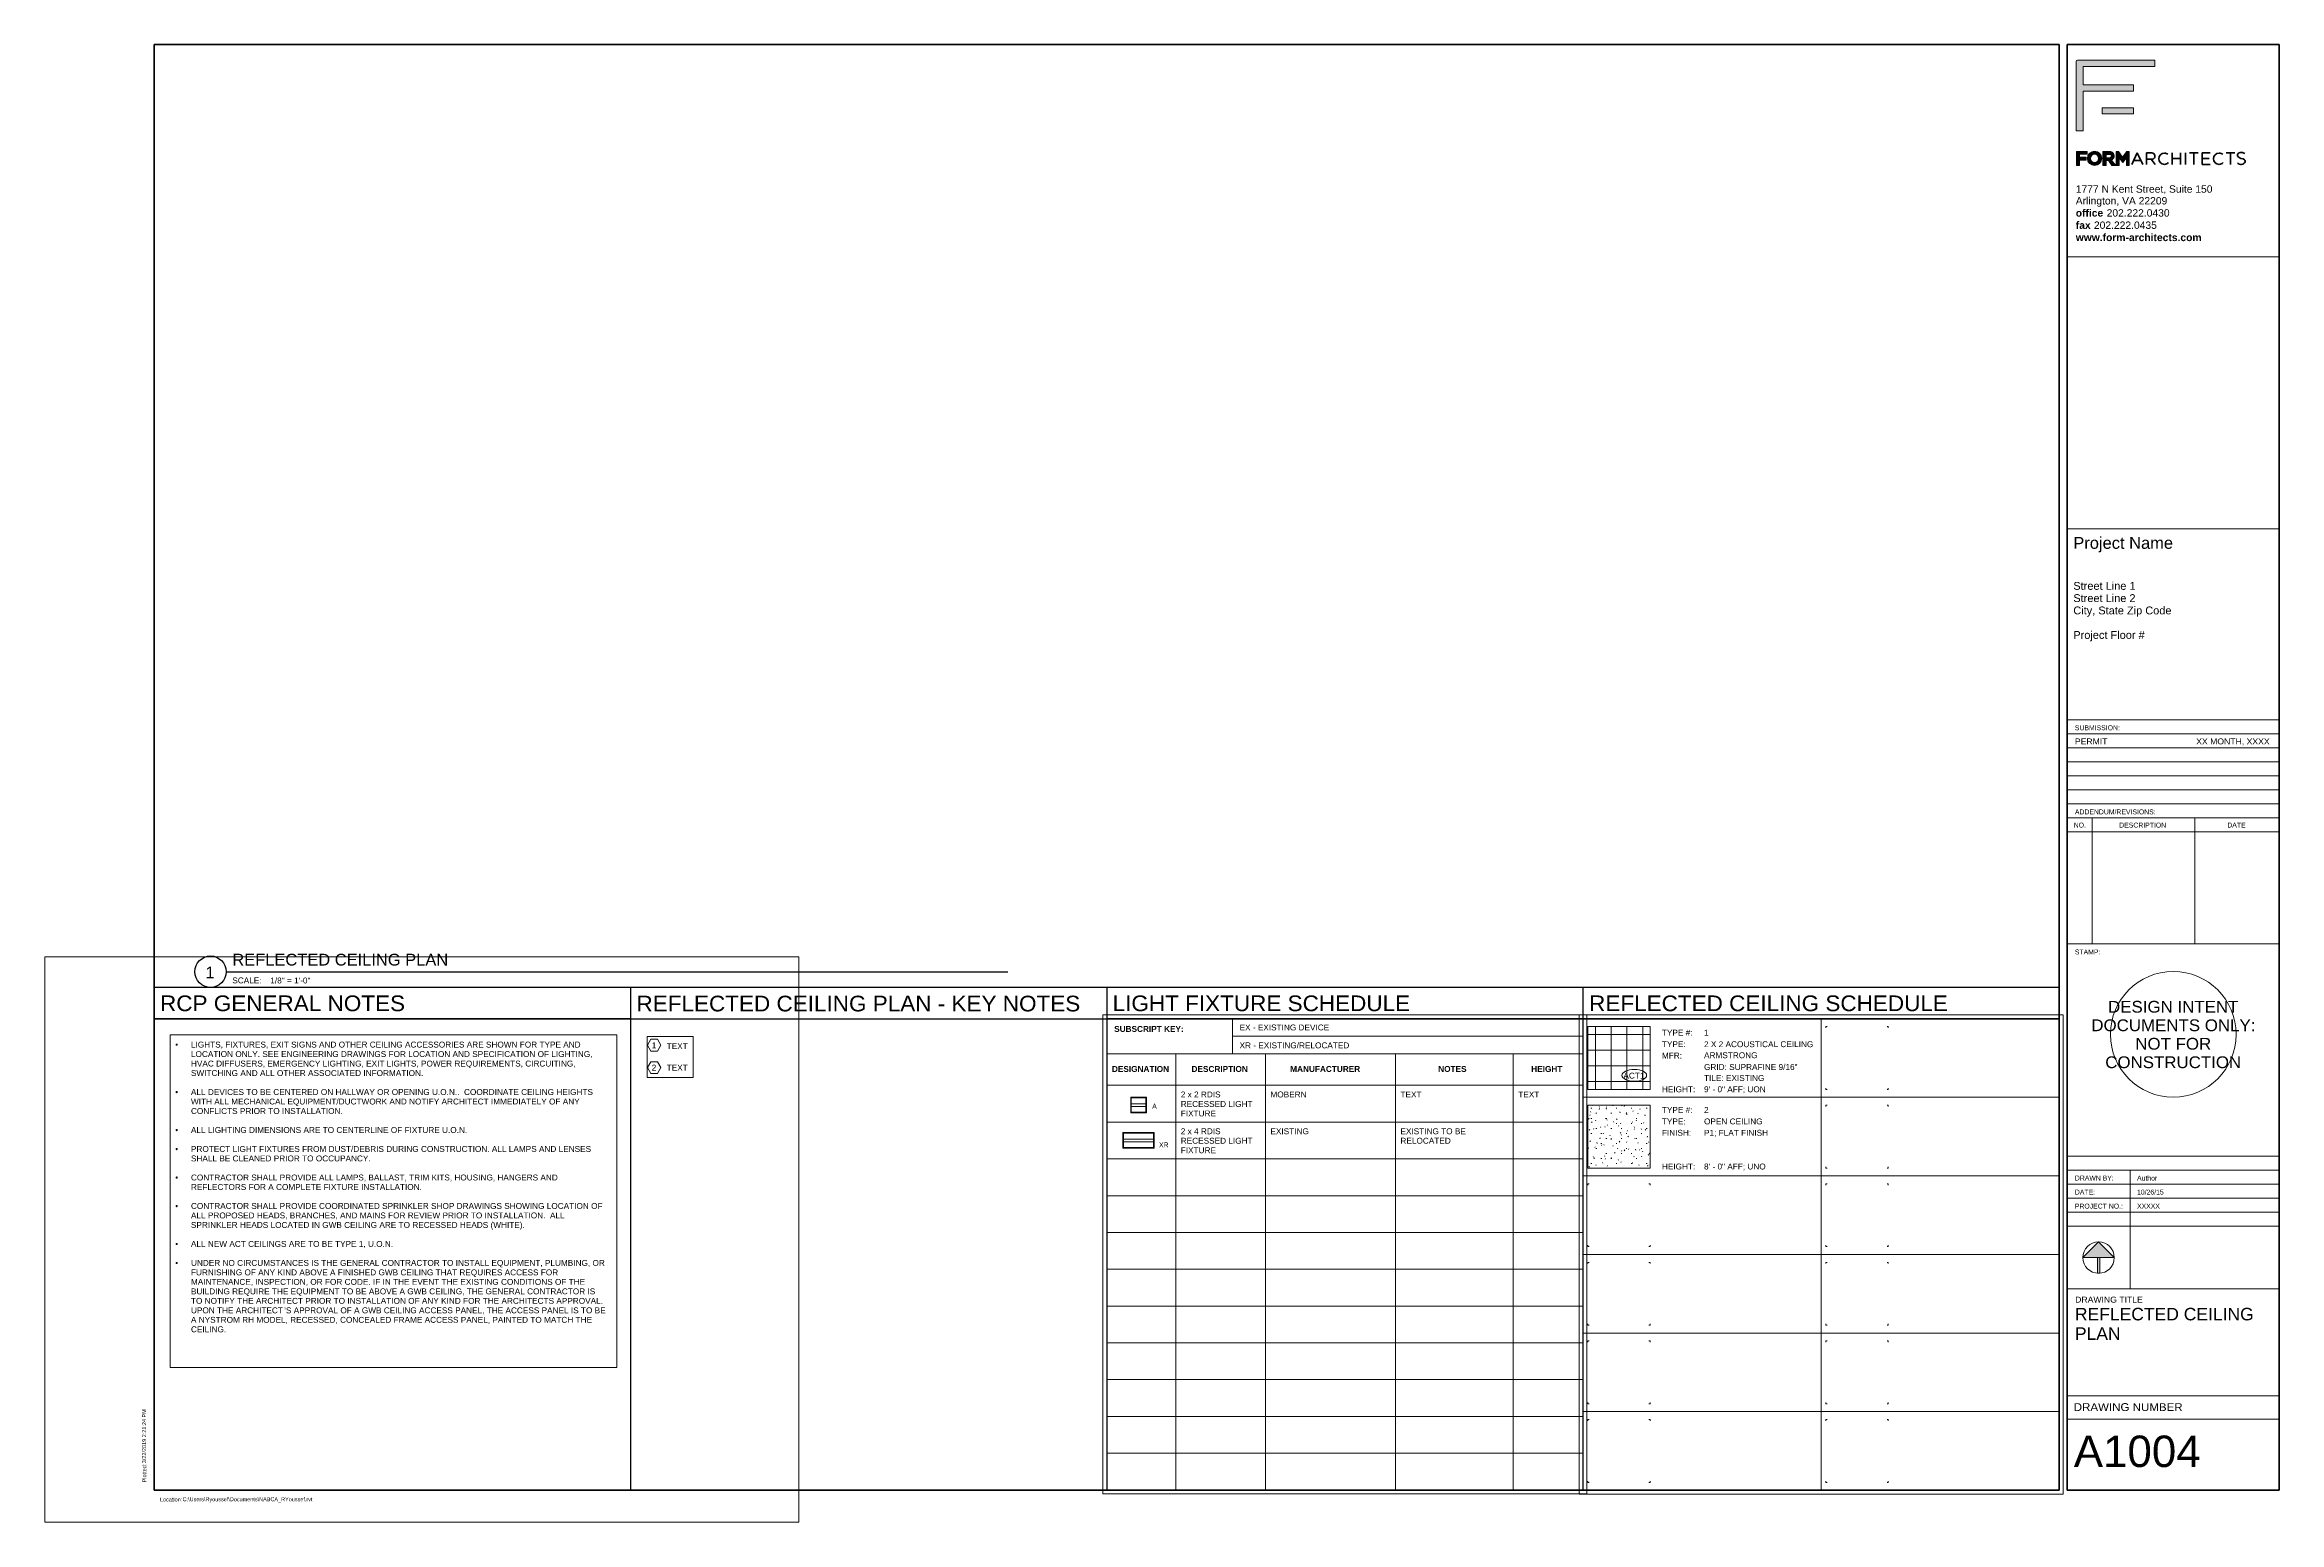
# Paper-space layout 'Layout1' of a CAD drawing. Header units: inches. Extents: x 0 to 35.6, y 0 to 23.5.
# The model-space entities are those that its viewports show. They can reach past a viewport. Long polylines and large blocks are cut down to what shows.
import ezdxf

# ---------------------------------------------------------------- set-up
doc = ezdxf.new("R2010")
doc.units = ezdxf.units.IN
doc.header["$MEASUREMENT"] = 0
for name, color, linetype, lineweight in [('A-ANNO-NOTE', 131, 'Continuous', 9), ('A-DETL-GENF', 92, 'Continuous', 9), ('A-DETL-MEDM', 33, 'Continuous', 20), ('A-DETL-THIN', 151, 'Continuous', 9), ('E-LITE-EQPM', 33, 'Continuous', 9), ('G-ANNO-TEXT', 231, 'Continuous', 9), ('G-ANNO-TTLB', 6, 'Continuous', 9), ('G-ANNO-TTLB-MEDM', 33, 'Continuous', 20), ('G-ANNO-TTLB-THIN', 151, 'Continuous', 9), ('G-ANNO-TTLB-WIDE', 214, 'Continuous', 50)]:
    doc.layers.add(name, color=color, linetype=linetype, lineweight=lineweight)
doc.layers.add('G-ANNO-NPLT', color=191, linetype='Continuous', plot=False)
doc.styles.add('Arial_1', font='arial.ttf', dxfattribs={"height": 0.09375})
doc.styles.add('Arial_10', font='arial.ttf', dxfattribs={"height": 0.5})
doc.styles.add('Arial_11', font='arial.ttf', dxfattribs={"height": 0.199219})
doc.styles.add('Arial_12', font='arial.ttf', dxfattribs={"height": 0.1875})
doc.styles.add('Arial_13', font='arial.ttf', dxfattribs={"height": 0.125})
doc.styles.add('Arial_14', font='arial.ttf', dxfattribs={"width": 1.025, "height": 0.25})
doc.styles.add('Arial_2', font='arial.ttf', dxfattribs={"height": 9})
doc.styles.add('Arial_3', font='arial.ttf', dxfattribs={"height": 7.5})
doc.styles.add('Arial_4', font='arial.ttf', dxfattribs={"height": 0.078125})
doc.styles.add('Arial_5', font='arial.ttf', dxfattribs={"width": 1.05, "height": 0.09375})
doc.styles.add('Arial_6', font='arial.ttf', dxfattribs={"width": 1.025, "height": 0.1875})
doc.styles.add('Arial_7', font='arial.ttf', dxfattribs={"width": 1.05, "height": 0.125})
doc.styles.add('Arial_8', font='arial.ttf', dxfattribs={"height": 0.0625})
doc.styles.add('Arial_9', font='arial.ttf', dxfattribs={"height": 0.117188})
doc.styles.add('Arial_B', font='arialbd.ttf', dxfattribs={"height": 9})
doc.styles.add('Arial_B_1', font='arialbd.ttf', dxfattribs={"height": 0.117188})

# ---------------------------------------------------------------- blocks, each defined once
blk = doc.blocks.new('FORM D 24 x 36 - Typical Sheet-2263332-REFLECTED CEILING PLAN')
at = {"layer": 'A-ANNO-NOTE'}
h = blk.add_hatch(color=256, dxfattribs=at)
h.paths.add_polyline_path([(33.235, 22.412), (32.735, 22.412), (32.735, 22.511), (33.235, 22.511)], flags=0)
edge = h.paths.add_edge_path(flags=0)
edge.add_line((33.57, 23.268), (33.57, 23.167))
edge.add_line((33.57, 23.167), (32.43, 23.167))
edge.add_line((32.43, 23.167), (32.43, 22.874))
edge.add_line((32.43, 22.874), (33.235, 22.874))
edge.add_line((33.235, 22.874), (33.235, 22.775))
edge.add_line((33.235, 22.775), (32.43, 22.775))
edge.add_line((32.43, 22.775), (32.43, 22.14))
edge.add_line((32.43, 22.14), (32.32, 22.14))
edge.add_line((32.32, 22.14), (32.32, 23.244))
edge.add_arc((32.344, 23.244), 0.0239, 90, 180, ccw=False)
edge.add_line((32.344, 23.268), (33.57, 23.268))
for points in [[(32.375, 21.678), (32.375, 21.592), (32.327, 21.592), (32.327, 21.814), (32.494, 21.814), (32.494, 21.771), (32.375, 21.771), (32.375, 21.721), (32.481, 21.721), (32.481, 21.678)], [(33.06, 21.721), (33.127, 21.813), (33.166, 21.813), (33.166, 21.592), (33.121, 21.592), (33.121, 21.714), (33.061, 21.641), (33.002, 21.714), (33.002, 21.592), (32.957, 21.592), (32.957, 21.813), (32.995, 21.813)]]:
    blk.add_hatch(color=256, dxfattribs=at).paths.add_polyline_path(points, flags=0)
h = blk.add_hatch(color=256, dxfattribs=at)
edge = h.paths.add_edge_path(flags=0)
edge.add_arc((32.613, 21.704), 0.0705, 180, 360)
edge.add_arc((32.613, 21.704), 0.0705, 0, 180)
edge = h.paths.add_edge_path(flags=0)
edge.add_arc((32.613, 21.704), 0.114, 0, 180)
edge.add_arc((32.613, 21.704), 0.114, 180, 360)
h = blk.add_hatch(color=256, dxfattribs=at)
edge = h.paths.add_edge_path(flags=0)
edge.add_arc((32.854, 21.74), 0.0259, 270, 450)
edge.add_line((32.854, 21.766), (32.795, 21.766))
edge.add_line((32.795, 21.766), (32.795, 21.714))
edge.add_line((32.795, 21.714), (32.854, 21.714))
edge = h.paths.add_edge_path(flags=0)
edge.add_arc((32.852, 21.742), 0.0742, -63.8252, 74.0243, ccw=False)
edge.add_line((32.884, 21.675), (32.951, 21.592))
edge.add_line((32.951, 21.592), (32.889, 21.592))
edge.add_line((32.889, 21.592), (32.835, 21.67))
edge.add_line((32.835, 21.67), (32.795, 21.67))
edge.add_line((32.795, 21.67), (32.795, 21.592))
edge.add_line((32.795, 21.592), (32.746, 21.592))
edge.add_line((32.746, 21.592), (32.746, 21.813))
edge.add_line((32.746, 21.813), (32.872, 21.813))
at = {"layer": 'G-ANNO-TTLB'}
h = blk.add_hatch(color=256, dxfattribs=at)
edge = h.paths.add_edge_path(flags=0)
edge.add_line((32.677, 4.463), (32.927, 4.213))
edge.add_line((32.927, 4.213), (32.697, 4.213))
edge.add_line((32.697, 4.213), (32.697, 3.964))
edge.add_arc((32.677, 4.213), 0.25, 265.5358, 274.4642, ccw=False)
edge.add_line((32.658, 3.964), (32.658, 4.213))
edge.add_line((32.658, 4.213), (32.427, 4.213))
edge.add_line((32.427, 4.213), (32.677, 4.463))
at = {"layer": 'A-ANNO-NOTE', "lineweight": 20}
for p, q in [((32.427, 4.213), (32.677, 4.463)), ((32.677, 4.463), (32.427, 4.213)), ((32.927, 4.213), (32.677, 4.463)), ((32.927, 4.213), (32.677, 4.463)), ((32.927, 4.213), (32.427, 4.213)), ((32.427, 4.213), (32.658, 4.213)), ((32.658, 4.213), (32.658, 3.964)), ((32.658, 4.213), (32.658, 3.964)), ((32.697, 4.213), (32.697, 3.964)), ((32.697, 3.964), (32.697, 4.213)), ((32.697, 4.213), (32.927, 4.213))]:
    blk.add_line(p, q, dxfattribs=at)
blk.add_circle((32.677, 4.213), 0.25, dxfattribs=at)
blk.add_arc((32.677, 4.213), 0.25, 265.5358, 274.4642, dxfattribs=at)
blk.add_arc((32.677, 4.213), 0.25, 265.5358, 274.4642, dxfattribs=at)
at = {"layer": 'G-ANNO-TTLB'}
for p, q in [((32.32, 23.244), (32.32, 22.14)), ((33.57, 23.268), (32.344, 23.268)), ((32.43, 22.874), (32.43, 23.167)), ((32.43, 23.167), (33.57, 23.167)), ((33.57, 23.167), (33.57, 23.268)), ((33.235, 22.874), (32.43, 22.874)), ((32.43, 22.14), (32.43, 22.775)), ((32.43, 22.775), (33.235, 22.775)), ((33.235, 22.775), (33.235, 22.874)), ((33.235, 22.511), (32.735, 22.511)), ((32.735, 22.511), (32.735, 22.412)), ((32.735, 22.412), (33.235, 22.412)), ((33.235, 22.412), (33.235, 22.511)), ((32.32, 22.14), (32.43, 22.14)), ((32.494, 21.814), (32.327, 21.814)), ((32.327, 21.814), (32.327, 21.592)), ((32.375, 21.721), (32.375, 21.771)), ((32.375, 21.771), (32.494, 21.771)), ((32.481, 21.721), (32.375, 21.721)), ((32.481, 21.678), (32.481, 21.721)), ((32.494, 21.771), (32.494, 21.814)), ((32.872, 21.813), (32.746, 21.813)), ((32.746, 21.813), (32.746, 21.592)), ((32.795, 21.714), (32.795, 21.766)), ((32.795, 21.766), (32.854, 21.766)), ((32.854, 21.714), (32.795, 21.714)), ((32.995, 21.813), (32.957, 21.813)), ((32.957, 21.813), (32.957, 21.592)), ((33.06, 21.721), (32.995, 21.813)), ((33.002, 21.592), (33.002, 21.714)), ((33.002, 21.714), (33.061, 21.641)), ((33.127, 21.813), (33.06, 21.721)), ((33.061, 21.641), (33.121, 21.714)), ((33.121, 21.714), (33.121, 21.592)), ((33.166, 21.813), (33.127, 21.813)), ((33.166, 21.592), (33.166, 21.813)), ((32.327, 21.592), (32.375, 21.592)), ((32.375, 21.678), (32.481, 21.678)), ((32.375, 21.592), (32.375, 21.678)), ((32.746, 21.592), (32.795, 21.592)), ((32.795, 21.592), (32.795, 21.67)), ((32.795, 21.67), (32.835, 21.67)), ((32.835, 21.67), (32.889, 21.592)), ((32.951, 21.592), (32.884, 21.675)), ((32.889, 21.592), (32.951, 21.592)), ((32.957, 21.592), (33.002, 21.592)), ((33.121, 21.592), (33.166, 21.592))]:
    blk.add_line(p, q, dxfattribs=at)
at = {"layer": 'G-ANNO-TTLB', "lineweight": 70}
for p, q in [((33.289, 21.79), (33.204, 21.608)), ((33.289, 21.79), (33.38, 21.609)), ((33.44, 21.79), (33.524, 21.79)), ((33.44, 21.609), (33.44, 21.79)), ((33.44, 21.69), (33.516, 21.69)), ((33.516, 21.69), (33.575, 21.609)), ((33.849, 21.79), (33.849, 21.609)), ((33.849, 21.705), (33.982, 21.705)), ((33.982, 21.79), (33.982, 21.609)), ((34.061, 21.79), (34.061, 21.609)), ((34.263, 21.79), (34.124, 21.79)), ((34.193, 21.79), (34.193, 21.609)), ((34.326, 21.79), (34.45, 21.79)), ((34.326, 21.79), (34.326, 21.609)), ((34.326, 21.705), (34.438, 21.705)), ((34.845, 21.79), (34.706, 21.79)), ((34.775, 21.79), (34.775, 21.609)), ((33.35, 21.668), (33.232, 21.668)), ((34.326, 21.609), (34.45, 21.609))]:
    blk.add_line(p, q, dxfattribs=at)
at = {"layer": 'G-ANNO-TTLB', "lineweight": 30}
for p, q in [((1.74, 8.514), (32.052, 8.514)), ((9.318, 8.514), (9.318, 0.514)), ((16.896, 8.514), (16.896, 0.514)), ((24.474, 8.514), (24.474, 0.514)), ((1.74, 8.014), (32.052, 8.014)), ((24.474, 0.514), (32.052, 0.514))]:
    blk.add_line(p, q, dxfattribs=at)
at = {"layer": 'G-ANNO-TTLB'}
for centre, radius, start, end in [((32.344, 23.244), 0.0239, 90, 180), ((32.613, 21.704), 0.114, 0, 180), ((32.613, 21.704), 0.114, 180, 0), ((32.613, 21.704), 0.0705, 0, 180), ((32.613, 21.704), 0.0705, 180, 0), ((32.854, 21.74), 0.0259, 270, 90), ((32.852, 21.742), 0.0742, 296.1748, 74.0243)]:
    blk.add_arc(centre, radius, start, end, dxfattribs=at)
at = {"layer": 'G-ANNO-TTLB', "lineweight": 70}
for centre, radius, start, end in [((33.524, 21.74), 0.0501, 261.4304, 90), ((33.724, 21.699), 0.0905, 90, 270), ((33.724, 21.699), 0.0905, 51.4628, 90), ((34.596, 21.699), 0.0905, 90, 270), ((34.596, 21.699), 0.0905, 51.4628, 90), ((34.948, 21.703), 0.0959, 55.5053, 88.7721), ((33.724, 21.691), 0.0819, 270, 318), ((34.596, 21.691), 0.0819, 270, 318), ((34.952, 21.703), 0.0959, 226.4492, 268.7721)]:
    blk.add_arc(centre, radius, start, end, dxfattribs=at)
for points in [[(34.95, 21.799), (34.897, 21.805), (34.844, 21.738), (34.942, 21.705)], [(34.95, 21.607), (35.007, 21.61), (35.05, 21.69), (34.942, 21.705)]]:
    blk.add_open_spline(points, degree=3, dxfattribs=at)
at = {"layer": 'G-ANNO-TTLB-MEDM'}
for p, q in [((32.177, 20.139), (35.552, 20.139)), ((32.177, 15.81), (35.552, 15.81)), ((32.177, 12.769), (35.552, 12.769)), ((32.177, 12.547), (35.552, 12.547)), ((32.177, 12.324), (35.552, 12.324)), ((32.177, 12.101), (35.552, 12.101)), ((32.177, 11.878), (35.552, 11.878)), ((32.177, 11.655), (35.552, 11.655)), ((32.177, 11.432), (35.552, 11.432)), ((32.177, 11.209), (35.552, 11.209)), ((32.177, 10.986), (35.552, 10.986)), ((35.552, 9.203), (32.177, 9.203)), ((35.552, 2.014), (32.177, 2.014)), ((35.552, 1.639), (32.177, 1.639))]:
    blk.add_line(p, q, dxfattribs=at)
at = {"layer": 'G-ANNO-TTLB-THIN'}
for p, q in [((32.576, 9.203), (32.576, 11.209)), ((34.206, 9.203), (34.206, 11.209)), ((32.177, 5.828), (35.552, 5.828)), ((32.177, 5.605), (35.552, 5.605)), ((32.177, 5.382), (35.552, 5.382)), ((33.177, 5.605), (33.177, 3.713)), ((32.177, 5.159), (35.552, 5.159)), ((32.177, 4.936), (35.552, 4.936)), ((32.177, 4.713), (35.552, 4.713)), ((32.177, 3.713), (35.552, 3.713))]:
    blk.add_line(p, q, dxfattribs=at)
blk.add_circle((33.865, 7.765), 1, dxfattribs=at)
at = {"layer": 'G-ANNO-TTLB-WIDE'}
for p, q in [((32.052, 23.514), (1.74, 23.514)), ((1.74, 23.514), (1.74, 0.514)), ((32.052, 0.514), (32.052, 23.514)), ((32.177, 23.514), (32.177, 0.514)), ((32.177, 23.514), (35.552, 23.514)), ((35.552, 23.514), (35.552, 0.514)), ((1.74, 0.514), (32.052, 0.514)), ((32.177, 0.514), (35.552, 0.514))]:
    blk.add_line(p, q, dxfattribs=at)
blk.add_circle((32.613, 21.704), 0.0705, dxfattribs=at)
at = {"layer": 'G-ANNO-TTLB', "attachment_point": 1}
for s, insert, char_height, width, style in [('Arlington, VA 22209', (32.314, 21.088), 0.11719, 1.81169, 'Arial_9'), ('1777 N Kent Street, Suite 150', (32.314, 21.275), 0.11719, 2.70806, 'Arial_9'), ('fax ', (32.314, 20.7), 0.1172, 0.35034, 'Arial_B_1'), ('office', (32.314, 20.895), 0.1172, 0.53972, 'Arial_B_1'), ('202.222.0435', (32.603, 20.7), 0.11719, 1.24988, 'Arial_9'), (' 202.222.0430', (32.76, 20.895), 0.11719, 1.30669, 'Arial_9'), ('www.form-architects.com', (32.314, 20.505), 0.11719, 2.48712, 'Arial_B_1'), ('SUBMISSION:', (32.3, 12.682), 0.07812, 0.89006, 'Arial_4'), ('NO.', (32.282, 11.134), 0.0781, 0.23988, 'Arial_4'), ('ADDENDUM/REVISIONS:', (32.3, 11.344), 0.07812, 1.60022, 'Arial_4'), ('DESCRIPTION', (33.006, 11.134), 0.07812, 0.92794, 'Arial_4'), ('DATE', (34.725, 11.134), 0.0781, 0.36297, 'Arial_4'), ('STAMP:', (32.3, 9.115), 0.0781, 0.505, 'Arial_4'), ('DESIGN INTENT', (32.828, 8.298), 0.1875, 2.52342, 'Arial_6'), ('DOCUMENTS ONLY:', (32.562, 8.003), 0.1875, 3.17045, 'Arial_6'), ('NOT FOR', (33.261, 7.709), 0.1875, 1.47523, 'Arial_6'), ('CONSTRUCTION', (32.783, 7.415), 0.1875, 2.63665, 'Arial_6'), ('DRAWN BY:', (32.3, 5.517), 0.0781, 0.77328, 'Arial_4'), ('DATE:', (32.3, 5.294), 0.0781, 0.40084, 'Arial_4'), ('PROJECT NO.:', (32.3, 5.071), 0.07812, 0.95003, 'Arial_4'), ('DRAWING TITLE', (32.304, 3.59), 0.09375, 1.32231, 'Arial_5'), ('DRAWING NUMBER', (32.282, 1.896), 0.125, 2.10112, 'Arial_7'), ('Location:', (1.834, 0.394), 0.0625, 0.43241, 'Arial_8')]:
    blk.add_mtext(s, dxfattribs=dict(at, insert=insert, char_height=char_height, width=width, style=style))
at = {"layer": 'G-ANNO-TTLB', "insert": (1.554, 0.636), "char_height": 0.0625, "width": 0.36297, "attachment_point": 1, "rotation": 90, "style": 'Arial_8'}
blk.add_mtext('Plotted:', dxfattribs=at)
blk = doc.blocks.new('Viewport - Default-43798-REFLECTED CEILING PLAN')
at = {"layer": 'G-ANNO-TTLB', "lineweight": 30}
blk.add_circle((-0.25, 0), 0.25, dxfattribs=at)
at = {"layer": 'G-ANNO-TTLB', "insert": (0.097, -0.092), "char_height": 0.0937, "width": 0.57128, "attachment_point": 1, "style": 'Arial_1'}
blk.add_mtext('SCALE:', dxfattribs=at)
blk = doc.blocks.new('Family - ___-1055193-_A1004 - Light Fixture Schedule')
at = {"layer": 'E-LITE-EQPM', "lineweight": 20}
for p, q in [((-29.128, 139.712), (-5.128, 139.712)), ((-29.128, 115.712), (-29.128, 139.712)), ((-29.128, 115.712), (-29.128, 139.712)), ((-29.128, 139.712), (-5.128, 139.712)), ((-5.128, 139.712), (-5.128, 115.712)), ((-5.128, 139.712), (-5.128, 115.712)), ((-28.128, 116.712), (-28.128, 138.712)), ((-28.128, 138.712), (-6.128, 138.712)), ((-6.128, 138.712), (-6.128, 116.712)), ((-6.128, 129.629), (-28.128, 129.629)), ((-6.128, 125.796), (-28.128, 125.796)), ((-6.128, 116.712), (-28.128, 116.712)), ((-5.128, 115.712), (-29.128, 115.712)), ((-5.128, 115.712), (-29.128, 115.712))]:
    blk.add_line(p, q, dxfattribs=at)
blk = doc.blocks.new('Family - ___-2514444-_A1004 - Light Fixture Schedule')
at = {"layer": 'E-LITE-EQPM', "lineweight": 20}
for p, q in [((-41.168, 85.692), (6.832, 85.692)), ((-41.168, 61.692), (-41.168, 85.692)), ((-41.168, 61.692), (-41.168, 85.692)), ((-41.168, 85.692), (6.832, 85.692)), ((6.832, 85.692), (6.832, 61.692)), ((6.832, 85.692), (6.832, 61.692)), ((-40.168, 62.692), (-40.168, 84.692)), ((-40.168, 84.692), (5.832, 84.692)), ((5.832, 84.692), (5.832, 62.692)), ((5.832, 75.609), (-40.168, 75.609)), ((5.832, 71.775), (-40.168, 71.775)), ((5.832, 62.692), (-40.168, 62.692)), ((6.832, 61.692), (-41.168, 61.692)), ((6.832, 61.692), (-41.168, 61.692))]:
    blk.add_line(p, q, dxfattribs=at)
blk = doc.blocks.new('FORM Keynote Tag - Default w_arrow-62346-_A1004 - Reflected Ceiling Plan Keynotes')
at = {"layer": 'A-ANNO-NOTE', "lineweight": 20}
for p, q in [((41.31, 110.446), (41.256, 110.352)), ((41.256, 110.352), (41.31, 110.258)), ((41.31, 110.446), (41.415, 110.446)), ((41.31, 110.258), (41.415, 110.258)), ((41.47, 110.352), (41.415, 110.446)), ((41.415, 110.258), (41.47, 110.352))]:
    blk.add_line(p, q, dxfattribs=at)
blk = doc.blocks.new('FORM Finish Tag - Default w_arrow-62639-_A1004 - Reflected Ceiling Schedule')
at = {"layer": 'A-ANNO-NOTE', "lineweight": 20}
blk.add_ellipse((12.637, 173.218), major_axis=(-18.816, 0), ratio=0.478314, dxfattribs=at)

msp = doc.modelspace()

# ---------------------------------------------------------------- hatches: boundary and pattern name
at = {"layer": 'A-DETL-GENF'}
h = msp.add_hatch(dxfattribs=at)
h.set_pattern_fill('FP_55', color=250, style=0, pattern_type=2)
h.set_pattern_definition([(0, (5421.5, 43.682), (0, 24), []), (90, (5421.5, 43.682), (-24, 1e-15), [])])
h.paths.add_polyline_path([(5528.941, 151.682), (5528.941, 247.682), (5433.731, 247.682), (5433.731, 151.682)], flags=0)
h = msp.add_hatch(dxfattribs=at)
h.set_pattern_fill('FP_49', color=250, style=0, pattern_type=2)
h.set_pattern_definition([(0, (5492.0844, 0), (30.72, 7.68), [1.267, -21.773, 1.267, -21.773, -122.88]), (0, (5492.0844, 0), (30.72, 7.68), [-46.08, 1.267, -44.813, 1.267, -21.773, -53.76]), (0, (5492.0844, 0), (30.72, 7.68), [-115.2, 1.267, -14.093, 1.267, -37.133]), (120, (5503.6044, 3.84), (-22.01108, 22.7643), [1.267, -21.773, 1.267, -21.773, -122.88]), (120, (5503.6044, 3.84), (-22.01108, 22.7643), [-46.08, 1.267, -44.813, 1.267, -21.773, -53.76]), (120, (5503.6044, 3.84), (-22.01108, 22.7643), [-115.2, 1.267, -14.093, 1.267, -37.133]), (240, (5507.4444, 19.2), (-8.70892, -30.4443), [1.267, -21.773, 1.267, -21.773, -122.88]), (240, (5507.4444, 19.2), (-8.70892, -30.4443), [-46.08, 1.267, -44.813, 1.267, -21.773, -53.76]), (240, (5507.4444, 19.2), (-8.70892, -30.4443), [-115.2, 1.267, -14.093, 1.267, -37.133])])
h.paths.add_polyline_path([(5528.941, 31.637), (5528.941, 127.637), (5433.731, 127.637), (5433.731, 31.637)], flags=0)

# ---------------------------------------------------------------- linework, layer by layer
at = {"layer": 'A-DETL-MEDM'}
for p, q in [((5426.316, 259.704), (6153.836, 259.704)), ((5528.941, 247.682), (5433.731, 247.682)), ((5433.731, 247.682), (5433.731, 151.682)), ((5528.941, 151.682), (5528.941, 247.682)), ((4612.843, 205.972), (5340.364, 205.972)), ((4718.343, 205.972), (4718.343, -460.028)), ((4855.264, 205.972), (4855.264, -460.278)), ((5053.859, 205.972), (5053.859, -460.278)), ((5233.859, 205.972), (5233.859, -460.278)), ((4612.843, 157.972), (5340.364, 157.972)), ((5433.731, 151.682), (5528.941, 151.682)), ((5528.941, 127.637), (5433.731, 127.637)), ((5433.731, 127.637), (5433.731, 31.637)), ((5528.941, 31.637), (5528.941, 127.637)), ((5433.731, 31.637), (5528.941, 31.637))]:
    msp.add_line(p, q, dxfattribs=at)
at = {"layer": 'A-DETL-THIN'}
for p, q in [((4612.864, 259.704), (5340.364, 259.704)), ((4612.864, -460.296), (4612.864, 259.704)), ((4804.859, 205.972), (4804.859, 259.704)), ((5340.364, 259.704), (5340.364, -460.296)), ((5426.316, 259.704), (6153.816, 259.704)), ((5426.316, 259.704), (6153.836, 259.704)), ((5426.316, -406.564), (5426.316, 259.704)), ((5426.336, 259.704), (6153.836, 259.704)), ((5426.336, -460.564), (5426.336, 259.704)), ((5790.076, 259.704), (5790.076, -460.564)), ((6153.816, 259.704), (6153.816, -406.564)), ((6153.836, 259.704), (6153.836, -460.564)), ((5433.731, 247.682), (5435.731, 247.682)), ((5433.731, 247.682), (5433.731, 245.682)), ((5528.941, 247.682), (5526.941, 247.682)), ((5528.941, 247.682), (5528.941, 245.682)), ((5797.471, 247.682), (5799.471, 247.682)), ((5797.471, 247.682), (5797.471, 245.682)), ((5892.681, 247.682), (5890.681, 247.682)), ((5892.681, 247.682), (5892.681, 245.682)), ((4804.859, 232.838), (5340.364, 232.838)), ((5433.731, 151.682), (5433.731, 153.682)), ((5528.941, 151.682), (5528.941, 153.682)), ((5797.471, 151.682), (5797.471, 153.682)), ((5892.681, 151.682), (5892.681, 153.682)), ((5433.731, 151.682), (5435.731, 151.682)), ((5528.941, 151.682), (5526.941, 151.682)), ((5797.471, 151.682), (5799.471, 151.682)), ((5892.681, 151.682), (5890.681, 151.682)), ((5426.316, 139.659), (6153.836, 139.659)), ((5433.731, 127.637), (5435.731, 127.637)), ((5433.731, 127.637), (5433.731, 125.637)), ((5528.941, 127.637), (5526.941, 127.637)), ((5528.941, 127.637), (5528.941, 125.637)), ((5797.471, 127.637), (5799.471, 127.637)), ((5797.471, 127.637), (5797.471, 125.637)), ((5892.681, 127.637), (5890.681, 127.637)), ((5892.681, 127.637), (5892.681, 125.637)), ((4612.843, 101.766), (5340.364, 101.766)), ((4612.843, 45.56), (5340.364, 45.56)), ((5433.731, 31.637), (5433.731, 33.637)), ((5528.941, 31.637), (5528.941, 33.637)), ((5797.471, 31.637), (5797.471, 33.637)), ((5892.681, 31.637), (5892.681, 33.637)), ((5433.731, 31.637), (5435.731, 31.637)), ((5528.941, 31.637), (5526.941, 31.637)), ((5797.471, 31.637), (5799.471, 31.637)), ((5892.681, 31.637), (5890.681, 31.637)), ((5426.316, 19.615), (6153.836, 19.615)), ((5433.731, 7.592), (5435.731, 7.592)), ((5433.731, 7.592), (5433.731, 5.592)), ((5528.941, 7.592), (5526.941, 7.592)), ((5528.941, 7.592), (5528.941, 5.592)), ((5797.471, 7.592), (5799.471, 7.592)), ((5797.471, 7.592), (5797.471, 5.592)), ((5892.681, 7.592), (5890.681, 7.592)), ((5892.681, 7.592), (5892.681, 5.592)), ((4612.843, -10.647), (5340.364, -10.647)), ((4612.843, -66.853), (5340.364, -66.853)), ((5433.731, -88.408), (5433.731, -86.408)), ((5528.941, -88.408), (5528.941, -86.408)), ((5797.471, -88.408), (5797.471, -86.408)), ((5892.681, -88.408), (5892.681, -86.408)), ((5433.731, -88.408), (5435.731, -88.408)), ((5528.941, -88.408), (5526.941, -88.408)), ((5797.471, -88.408), (5799.471, -88.408)), ((5892.681, -88.408), (5890.681, -88.408)), ((5426.316, -100.43), (6153.836, -100.43)), ((5433.731, -112.452), (5435.731, -112.452)), ((5433.731, -112.452), (5433.731, -114.452)), ((5528.941, -112.452), (5526.941, -112.452)), ((5528.941, -112.452), (5528.941, -114.452)), ((5797.471, -112.452), (5799.471, -112.452)), ((5797.471, -112.452), (5797.471, -114.452)), ((5892.681, -112.452), (5890.681, -112.452)), ((5892.681, -112.452), (5892.681, -114.452)), ((4612.843, -123.059), (5340.364, -123.059)), ((4612.843, -179.265), (5340.364, -179.265)), ((5433.731, -208.452), (5433.731, -206.452)), ((5528.941, -208.452), (5528.941, -206.452)), ((5797.471, -208.452), (5797.471, -206.452)), ((5892.681, -208.452), (5892.681, -206.452)), ((5433.731, -208.452), (5435.731, -208.452)), ((5528.941, -208.452), (5526.941, -208.452)), ((5797.471, -208.452), (5799.471, -208.452)), ((5892.681, -208.452), (5890.681, -208.452)), ((5426.316, -220.475), (6153.836, -220.475)), ((5433.731, -232.497), (5435.731, -232.497)), ((5433.731, -232.497), (5433.731, -234.497)), ((5528.941, -232.497), (5526.941, -232.497)), ((5528.941, -232.497), (5528.941, -234.497)), ((5797.471, -232.497), (5799.471, -232.497)), ((5797.471, -232.497), (5797.471, -234.497)), ((5892.681, -232.497), (5890.681, -232.497)), ((5892.681, -232.497), (5892.681, -234.497)), ((4612.843, -235.471), (5340.364, -235.471)), ((4612.843, -291.678), (5340.364, -291.678)), ((5433.731, -328.497), (5433.731, -326.497)), ((5528.941, -328.497), (5528.941, -326.497)), ((5797.471, -328.497), (5797.471, -326.497)), ((5892.681, -328.497), (5892.681, -326.497)), ((5433.731, -328.497), (5435.731, -328.497)), ((5528.941, -328.497), (5526.941, -328.497)), ((5797.471, -328.497), (5799.471, -328.497)), ((5892.681, -328.497), (5890.681, -328.497)), ((5426.316, -340.519), (6153.836, -340.519)), ((4612.843, -347.884), (5340.364, -347.884)), ((5433.731, -352.542), (5435.731, -352.542)), ((5433.731, -352.542), (5433.731, -354.542)), ((5528.941, -352.542), (5526.941, -352.542)), ((5528.941, -352.542), (5528.941, -354.542)), ((5797.471, -352.542), (5799.471, -352.542)), ((5797.471, -352.542), (5797.471, -354.542)), ((5892.681, -352.542), (5890.681, -352.542)), ((5892.681, -352.542), (5892.681, -354.542)), ((4612.843, -404.09), (5340.364, -404.09)), ((5433.731, -448.542), (5433.731, -446.542)), ((5528.941, -448.542), (5528.941, -446.542)), ((5797.471, -448.542), (5797.471, -446.542)), ((5892.681, -448.542), (5892.681, -446.542)), ((5433.731, -448.542), (5435.731, -448.542)), ((5528.941, -448.542), (5526.941, -448.542)), ((5797.471, -448.542), (5799.471, -448.542)), ((5892.681, -448.542), (5890.681, -448.542)), ((5340.364, -460.296), (4612.864, -460.296)), ((6153.836, -460.564), (5426.336, -460.564))]:
    msp.add_line(p, q, dxfattribs=at)

# ---------------------------------------------------------------- block references
at = {"lineweight": 20}
for name in ['Family - ___-1055193-_A1004 - Light Fixture Schedule', 'Family - ___-2514444-_A1004 - Light Fixture Schedule']:
    msp.add_blockref(name, (4678.632, 0), dxfattribs=at)
at = {"layer": 'A-ANNO-NOTE', "lineweight": 20}
for name, p in [('FORM Finish Tag - Default w_arrow-62639-_A1004 - Reflected Ceiling Schedule', (5492.084, 0)), ('FORM Keynote Tag - Default w_arrow-62346-_A1004 - Reflected Ceiling Plan Keynotes', (4490.908, 0)), ('FORM Keynote Tag - Default w_arrow-62346-_A1004 - Reflected Ceiling Plan Keynotes', (4490.908, -0.356))]:
    msp.add_blockref(name, p, dxfattribs=at)

# ---------------------------------------------------------------- texts
at = {"layer": 'A-ANNO-NOTE', "attachment_point": 1}
for s, insert, char_height, width, style in [('ACT1', (5488.069, 177.246), 9, 39.39, 'Arial_2'), ('1', (4532.234, 110.398), 0.0937, 0.08837, 'Arial_1'), ('2', (4532.234, 110.042), 0.0937, 0.08837, 'Arial_1')]:
    msp.add_mtext(s, dxfattribs=dict(at, insert=insert, char_height=char_height, width=width, style=style))
at = {"layer": 'G-ANNO-TEXT', "color": 7, "attachment_point": 1}
for s, insert, char_height, width, style in [('EX - EXISTING DEVICE', (4815.789, 250.811), 9, 166.65, 'Arial_2'), ('SUBSCRIPT KEY:', (4624.312, 248.561), 9, 130.29, 'Arial_B'), ('TYPE #:', (5546.862, 242.919), 9, 56.964, 'Arial_2'), ('1', (5611.203, 242.919), 9, 8.484, 'Arial_2'), ('2 X 2 ACOUSTICAL CEILING', (5611.203, 225.301), 9, 203.616, 'Arial_2'), ('TYPE:', (5546.862, 225.301), 9, 44.238, 'Arial_2'), ('XR - EXISTING/RELOCATED', (4815.789, 223.45), 9, 204.828, 'Arial_2'), ('ARMSTRONG', (5611.203, 208.446), 9, 100.899, 'Arial_2'), ('MFR:', (5546.862, 207.942), 9, 37.875, 'Arial_2'), ('GRID: SUPRAFINE 9/16"', (5611.203, 190.446), 9, 174.528, 'Arial_2'), ('DESIGNATION', (4620.855, 187.4), 9, 106.656, 'Arial_B'), ('DESCRIPTION', (4742.458, 187.4), 9, 105.444, 'Arial_B'), ('MANUFACTURER', (4893.179, 187.4), 9, 130.896, 'Arial_B'), ('NOTES', (5119.216, 187.4), 9, 53.631, 'Arial_B'), ('HEIGHT', (5261.346, 187.4), 9, 58.479, 'Arial_B'), ('TILE: EXISTING ', (5611.203, 173.596), 9, 116.049, 'Arial_2'), ('HEIGHT:', (5546.862, 156.44), 9, 62.418, 'Arial_2'), ('9\' - 0" AFF; UON', (5611.203, 156.44), 9, 115.443, 'Arial_2'), ('2 x 2 RDIS ', (4726.03, 148.447), 9, 78.477, 'Arial_2'), ('MOBERN', (4862.951, 148.447), 9, 68.175, 'Arial_2'), ('TEXT', (5061.546, 148.447), 9, 39.087, 'Arial_2'), ('TEXT', (5241.546, 148.447), 9, 39.087, 'Arial_2'), ('RECESSED LIGHT  ', (4726.03, 133.947), 9, 143.016, 'Arial_2'), ('A', (4682.403, 129.776), 7.5, 8.787, 'Arial_3'), ('TYPE #:', (5546.862, 124.941), 9, 56.964, 'Arial_2'), ('2', (5611.203, 124.941), 9, 8.484, 'Arial_2'), ('FIXTURE', (4726.03, 119.447), 9, 65.448, 'Arial_2'), ('TEXT', (4532.472, 110.384), 0.0937, 0.40716, 'Arial_1'), ('TEXT', (4532.472, 110.041), 0.0937, 0.40716, 'Arial_1'), ('•', (4525.063, 108.313), 0.0937, 0.303, 'Arial_1'), ('LIGHTS, FIXTURES, EXIT SIGNS AND OTHER CEILING ACCESSORIES ARE SHOWN FOR TYPE AND ', (4525.313, 108.313), 0.09375, 7.63812, 'Arial_1'), ('LOCATION ONLY. SEE ENGINEERING DRAWINGS FOR LOCATION AND SPECIFICATION OF LIGHTING, ', (4525.313, 108.162), 0.09375, 7.87169, 'Arial_1'), ('SWITCHING AND ALL OTHER ASSOCIATED INFORMATION.', (4525.313, 107.86), 0.09375, 4.53553, 'Arial_1'), ('HVAC DIFFUSERS, EMERGENCY LIGHTING, EXIT LIGHTS, POWER REQUIREMENTS, CIRCUITING, ', (4525.313, 108.011), 0.09375, 7.54028, 'Arial_1'), ('•', (4525.063, 107.558), 0.0937, 0.303, 'Arial_1'), ('ALL DEVICES TO BE CENTERED ON HALLWAY OR OPENING U.O.N..  COORDINATE CEILING HEIGHTS ', (4525.313, 107.558), 0.09375, 7.89062, 'Arial_1'), ('WITH ALL MECHANICAL EQUIPMENT/DUCTWORK AND NOTIFY ARCHITECT IMMEDIATELY OF ANY ', (4525.313, 107.407), 0.09375, 7.62866, 'Arial_1'), ('OPEN CEILING ', (5611.203, 107.323), 9, 113.625, 'Arial_2'), ('CONFLICTS PRIOR TO INSTALLATION.', (4525.313, 107.256), 0.09375, 2.95425, 'Arial_1'), ('TYPE:', (5546.862, 107.323), 9, 44.238, 'Arial_2'), ('•', (4525.063, 106.954), 0.0937, 0.303, 'Arial_1'), ('ALL LIGHTING DIMENSIONS ARE TO CENTERLINE OF FIXTURE U.O.N.', (4525.313, 106.954), 0.09375, 5.37825, 'Arial_1'), ('PROTECT LIGHT FIXTURES FROM DUST/DEBRIS DURING CONSTRUCTION. ALL LAMPS AND LENSES ', (4525.313, 106.652), 0.09375, 7.85275, 'Arial_1'), ('•', (4525.063, 106.652), 0.0937, 0.303, 'Arial_1'), ('SHALL BE CLEANED PRIOR TO OCCUPANCY.', (4525.313, 106.501), 0.09375, 3.50975, 'Arial_1'), ('•', (4525.063, 106.198), 0.0937, 0.303, 'Arial_1'), ('CONTRACTOR SHALL PROVIDE ALL LAMPS, BALLAST, TRIM KITS, HOUSING, HANGERS AND ', (4525.313, 106.198), 0.09375, 7.20256, 'Arial_1'), ('REFLECTORS FOR A COMPLETE FIXTURE INSTALLATION.', (4525.313, 106.047), 0.09375, 4.50081, 'Arial_1'), ('•', (4525.063, 105.745), 0.0937, 0.303, 'Arial_1'), ('ALL PROPOSED HEADS, BRANCHES, AND MAINS FOR REVIEW PRIOR TO INSTALLATION.  ALL ', (4525.313, 105.594), 0.09375, 7.33828, 'Arial_1'), ('CONTRACTOR SHALL PROVIDE COORDINATED SPRINKLER SHOP DRAWINGS SHOWING LOCATION OF ', (4525.313, 105.745), 0.09375, 8.09578, 'Arial_1'), ('SPRINKLER HEADS LOCATED IN GWB CEILING ARE TO RECESSED HEADS (WHITE).', (4525.313, 105.443), 0.09375, 6.52397, 'Arial_1'), ('•', (4525.063, 105.141), 0.0937, 0.303, 'Arial_1'), ('ALL NEW ACT CEILINGS ARE TO BE TYPE 1, U.O.N.', (4525.313, 105.141), 0.09375, 3.94216, 'Arial_1'), ('•', (4525.063, 104.839), 0.0937, 0.303, 'Arial_1'), ('UNDER NO CIRCUMSTANCES IS THE GENERAL CONTRACTOR TO INSTALL EQUIPMENT, PLUMBING, OR ', (4525.313, 104.839), 0.09375, 8.11787, 'Arial_1'), ('FURNISHING OF ANY KIND ABOVE A FINISHED GWB CEILING THAT REQUIRES ACCESS FOR ', (4525.313, 104.688), 0.09375, 7.20572, 'Arial_1'), ('MAINTENANCE, INSPECTION, OR FOR CODE. IF IN THE EVENT THE EXISTING CONDITIONS OF THE ', (4525.313, 104.537), 0.09375, 7.72334, 'Arial_1'), ('TO NOTIFY THE ARCHITECT PRIOR TO INSTALLATION OF ANY KIND FOR THE ARCHITECTS APPROVAL. ', (4525.313, 104.235), 0.09375, 8.07053, 'Arial_1'), ('BUILDING REQUIRE THE EQUIPMENT TO BE ABOVE A GWB CEILING, THE GENERAL CONTRACTOR IS ', (4525.313, 104.386), 0.09375, 7.93797, 'Arial_1'), ('A NYSTROM RH MODEL, RECESSED, CONCEALED FRAME ACCESS PANEL, PAINTED TO MATCH THE ', (4525.313, 103.933), 0.09375, 7.88747, 'Arial_1'), ('UPON THE ARCHITECT', (4525.313, 104.084), 0.09375, 1.79591, 'Arial_1'), ('’', (4526.795, 104.084), 0.0937, 0.03472, 'Arial_1'), ('S APPROVAL OF A GWB CEILING ACCESS PANEL, THE ACCESS PANEL IS TO BE ', (4526.824, 104.084), 0.09375, 6.28725, 'Arial_1'), ('CEILING.', (4525.313, 103.782), 0.0937, 0.68175, 'Arial_1'), ('2 x 4 RDIS ', (4726.03, 92.241), 9, 78.477, 'Arial_2'), ('EXISTING', (4862.951, 92.241), 9, 71.205, 'Arial_2'), ('EXISTING TO BE ', (5061.546, 92.241), 9, 126.048, 'Arial_2'), ('FINISH:', (5546.862, 89.964), 9, 54.237, 'Arial_2'), ('P1; FLAT FINISH', (5611.203, 89.964), 9, 119.079, 'Arial_2'), ('RECESSED LIGHT ', (4726.03, 77.741), 9, 138.774, 'Arial_2'), ('RELOCATED', (5061.546, 77.741), 9, 94.536, 'Arial_2'), ('XR', (4692.822, 70.688), 7.5, 18.18, 'Arial_3'), ('FIXTURE', (4726.03, 63.241), 9, 65.448, 'Arial_2'), ('HEIGHT:', (5546.862, 38.462), 9, 62.418, 'Arial_2'), ('8\' - 0" AFF; UNO', (5611.203, 38.462), 9, 115.443, 'Arial_2')]:
    msp.add_mtext(s, dxfattribs=dict(at, insert=insert, char_height=char_height, width=width, style=style))

psp = doc.layouts.get("Layout1")

# ---------------------------------------------------------------- linework, layer by layer
at = {"layer": 'A-DETL-THIN'}
psp.add_line((35.552, 10.986), (32.177, 10.986), dxfattribs=at)
at = {"layer": 'G-ANNO-NPLT', "lineweight": 30}
psp.add_line((2.888, 8.762), (15.325, 8.762), dxfattribs=at)
at = {"layer": 'G-ANNO-NPLT', "lineweight": 9}
for p, q in [((1.738, 8.016), (9.317, 8.016)), ((9.319, 8.012), (16.894, 8.012)), ((16.893, 8.016), (24.474, 8.016)), ((24.474, 8.016), (32.052, 8.016))]:
    psp.add_line(p, q, dxfattribs=at)

# ---------------------------------------------------------------- block references
at = {"layer": 'G-ANNO-TTLB'}
for name, p in [('FORM D 24 x 36 - Typical Sheet-2263332-REFLECTED CEILING PLAN', (0, 0)), ('Viewport - Default-43798-REFLECTED CEILING PLAN', (2.888, 8.762))]:
    psp.add_blockref(name, p, dxfattribs=at)

# ---------------------------------------------------------------- texts
at = {"layer": 'G-ANNO-TTLB', "attachment_point": 1}
for s, insert, char_height, width, style in [('Project Name', (32.275, 15.679), 0.1875, 1.93478, 'Arial_12'), ('Street Line 1', (32.275, 14.964), 0.125, 1.19938, 'Arial_13'), ('Street Line 2', (32.275, 14.769), 0.125, 1.19938, 'Arial_13'), ('City, State Zip Code', (32.275, 14.573), 0.125, 1.89375, 'Arial_13'), ('Project Floor #', (32.275, 14.183), 0.125, 1.37613, 'Arial_13'), ('PERMIT', (32.3, 12.473), 0.0937, 0.6363, 'Arial_5'), ('XX MONTH, XXXX', (34.23, 12.473), 0.09375, 1.41842, 'Arial_5'), ('REFLECTED CEILING PLAN', (2.985, 9.047), 0.1875, 4.17572, 'Arial_12'), ('1', (2.557, 8.843), 0.188, 0.17675, 'Arial_12'), (' 1/8" = 1\'-0"', (3.553, 8.669), 0.09375, 0.82378, 'Arial_1'), ('RCP GENERAL NOTES', (1.835, 8.384), 0.25, 4.68774, 'Arial_14'), ('REFLECTED CEILING PLAN - KEY NOTES', (9.415, 8.38), 0.25, 8.48581, 'Arial_14'), ('LIGHT FIXTURE SCHEDULE', (16.99, 8.384), 0.25, 5.69064, 'Arial_14'), ('REFLECTED CEILING SCHEDULE', (24.571, 8.384), 0.25, 6.865, 'Arial_14'), ('Author', (33.289, 5.517), 0.0781, 0.40084, 'Arial_4'), ('XXXXX', (33.289, 5.071), 0.0781, 0.45766, 'Arial_4'), ('10/26/15', (33.289, 5.294), 0.0781, 0.53025, 'Arial_4'), ('REFLECTED CEILING', (32.3, 3.413), 0.19922, 3.44978, 'Arial_11'), ('PLAN', (32.3, 3.103), 0.1992, 0.88059, 'Arial_11'), ('A1004', (32.282, 1.38), 0.5, 2.45872, 'Arial_10')]:
    psp.add_mtext(s, dxfattribs=dict(at, insert=insert, char_height=char_height, width=width, style=style))
at = {"layer": 'G-ANNO-TTLB', "insert": (1.55, 0.94), "char_height": 0.0625, "width": 1.02841, "attachment_point": 1, "rotation": 90, "line_spacing_factor": 0.941778, "style": 'Arial_8'}
psp.add_mtext('3/22/2019 2:21:24 PM', dxfattribs=at)
at = {"layer": 'G-ANNO-TTLB', "insert": (2.194, 0.398), "char_height": 0.0625, "width": 2.46466, "attachment_point": 1, "line_spacing_factor": 0.941778, "style": 'Arial_8'}
psp.add_mtext('C:\\\\Users\\\\Ryoussef\\\\Documents\\\\NABCA_RYoussef.rvt', dxfattribs=at)

# ---------------------------------------------------------------- viewports
at = {"layer": '0'}
psp.add_viewport(center=(6, 4.5), size=(12, 9), view_center_point=(6, 4.5), view_height=12, dxfattribs=at)
at = {"layer": 'G-ANNO-NPLT'}
for center, size, view_center_point, view_height, status in [((20.685, 4.264), (7.703, 7.625), (4976.603, -100.296), 732, 5), ((28.263, 4.262), (7.703, 7.62779), (5790.076, -100.43), 732.26799, 6), ((5.551, 5.11), (7.107, 5.29543), (4528.537, 105.774), 5.29543, 3), ((9.951, 7.405), (0.727, 0.65405), (4532.527, 110.165), 0.65405, 4)]:
    psp.add_viewport(center=center, size=size, view_center_point=view_center_point, view_height=view_height, status=status, dxfattribs=at)

doc.saveas('drawing.dxf')
